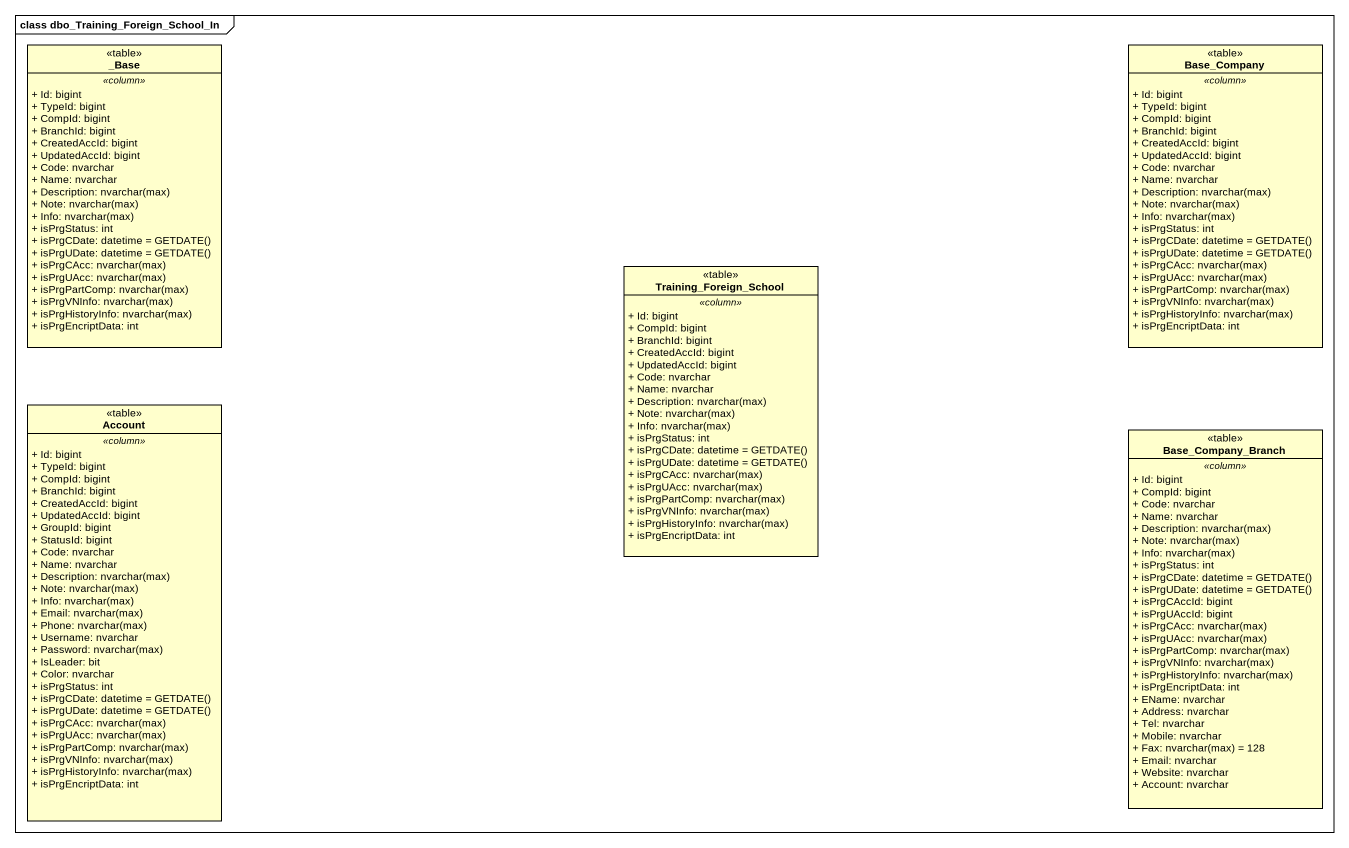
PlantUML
@startuml
mainframe class dbo_Training_Foreign_School_In
hide circle
hide empty members
skinparam classAttributeIconSize 0
class "_Base" as Base <<table>> {
  .. <<column>> ..
  + Id: bigint
  + TypeId: bigint
  + CompId: bigint
  + BranchId: bigint
  + CreatedAccId: bigint
  + UpdatedAccId: bigint
  + Code: nvarchar
  + Name: nvarchar
  {field} + Description: nvarchar(max)
  {field} + Note: nvarchar(max)
  {field} + Info: nvarchar(max)
  + isPrgStatus: int
  {field} + isPrgCDate: datetime = GETDATE()
  {field} + isPrgUDate: datetime = GETDATE()
  {field} + isPrgCAcc: nvarchar(max)
  {field} + isPrgUAcc: nvarchar(max)
  {field} + isPrgPartComp: nvarchar(max)
  {field} + isPrgVNInfo: nvarchar(max)
  {field} + isPrgHistoryInfo: nvarchar(max)
  + isPrgEncriptData: int
}
class Base_Company <<table>> {
  .. <<column>> ..
  + Id: bigint
  + TypeId: bigint
  + CompId: bigint
  + BranchId: bigint
  + CreatedAccId: bigint
  + UpdatedAccId: bigint
  + Code: nvarchar
  + Name: nvarchar
  {field} + Description: nvarchar(max)
  {field} + Note: nvarchar(max)
  {field} + Info: nvarchar(max)
  + isPrgStatus: int
  {field} + isPrgCDate: datetime = GETDATE()
  {field} + isPrgUDate: datetime = GETDATE()
  {field} + isPrgCAcc: nvarchar(max)
  {field} + isPrgUAcc: nvarchar(max)
  {field} + isPrgPartComp: nvarchar(max)
  {field} + isPrgVNInfo: nvarchar(max)
  {field} + isPrgHistoryInfo: nvarchar(max)
  + isPrgEncriptData: int
}
class Training_Foreign_School <<table>> {
  .. <<column>> ..
  + Id: bigint
  + CompId: bigint
  + BranchId: bigint
  + CreatedAccId: bigint
  + UpdatedAccId: bigint
  + Code: nvarchar
  + Name: nvarchar
  {field} + Description: nvarchar(max)
  {field} + Note: nvarchar(max)
  {field} + Info: nvarchar(max)
  + isPrgStatus: int
  {field} + isPrgCDate: datetime = GETDATE()
  {field} + isPrgUDate: datetime = GETDATE()
  {field} + isPrgCAcc: nvarchar(max)
  {field} + isPrgUAcc: nvarchar(max)
  {field} + isPrgPartComp: nvarchar(max)
  {field} + isPrgVNInfo: nvarchar(max)
  {field} + isPrgHistoryInfo: nvarchar(max)
  + isPrgEncriptData: int
}
class Account <<table>> {
  .. <<column>> ..
  + Id: bigint
  + TypeId: bigint
  + CompId: bigint
  + BranchId: bigint
  + CreatedAccId: bigint
  + UpdatedAccId: bigint
  + GroupId: bigint
  + StatusId: bigint
  + Code: nvarchar
  + Name: nvarchar
  {field} + Description: nvarchar(max)
  {field} + Note: nvarchar(max)
  {field} + Info: nvarchar(max)
  {field} + Email: nvarchar(max)
  {field} + Phone: nvarchar(max)
  + Username: nvarchar
  {field} + Password: nvarchar(max)
  + IsLeader: bit
  + Color: nvarchar
  + isPrgStatus: int
  {field} + isPrgCDate: datetime = GETDATE()
  {field} + isPrgUDate: datetime = GETDATE()
  {field} + isPrgCAcc: nvarchar(max)
  {field} + isPrgUAcc: nvarchar(max)
  {field} + isPrgPartComp: nvarchar(max)
  {field} + isPrgVNInfo: nvarchar(max)
  {field} + isPrgHistoryInfo: nvarchar(max)
  + isPrgEncriptData: int
}
class Base_Company_Branch <<table>> {
  .. <<column>> ..
  + Id: bigint
  + CompId: bigint
  + Code: nvarchar
  + Name: nvarchar
  {field} + Description: nvarchar(max)
  {field} + Note: nvarchar(max)
  {field} + Info: nvarchar(max)
  + isPrgStatus: int
  {field} + isPrgCDate: datetime = GETDATE()
  {field} + isPrgUDate: datetime = GETDATE()
  + isPrgCAccId: bigint
  + isPrgUAccId: bigint
  {field} + isPrgCAcc: nvarchar(max)
  {field} + isPrgUAcc: nvarchar(max)
  {field} + isPrgPartComp: nvarchar(max)
  {field} + isPrgVNInfo: nvarchar(max)
  {field} + isPrgHistoryInfo: nvarchar(max)
  + isPrgEncriptData: int
  + EName: nvarchar
  + Address: nvarchar
  + Tel: nvarchar
  + Mobile: nvarchar
  {field} + Fax: nvarchar(max) = 128
  + Email: nvarchar
  + Website: nvarchar
  + Account: nvarchar
}
@enduml
